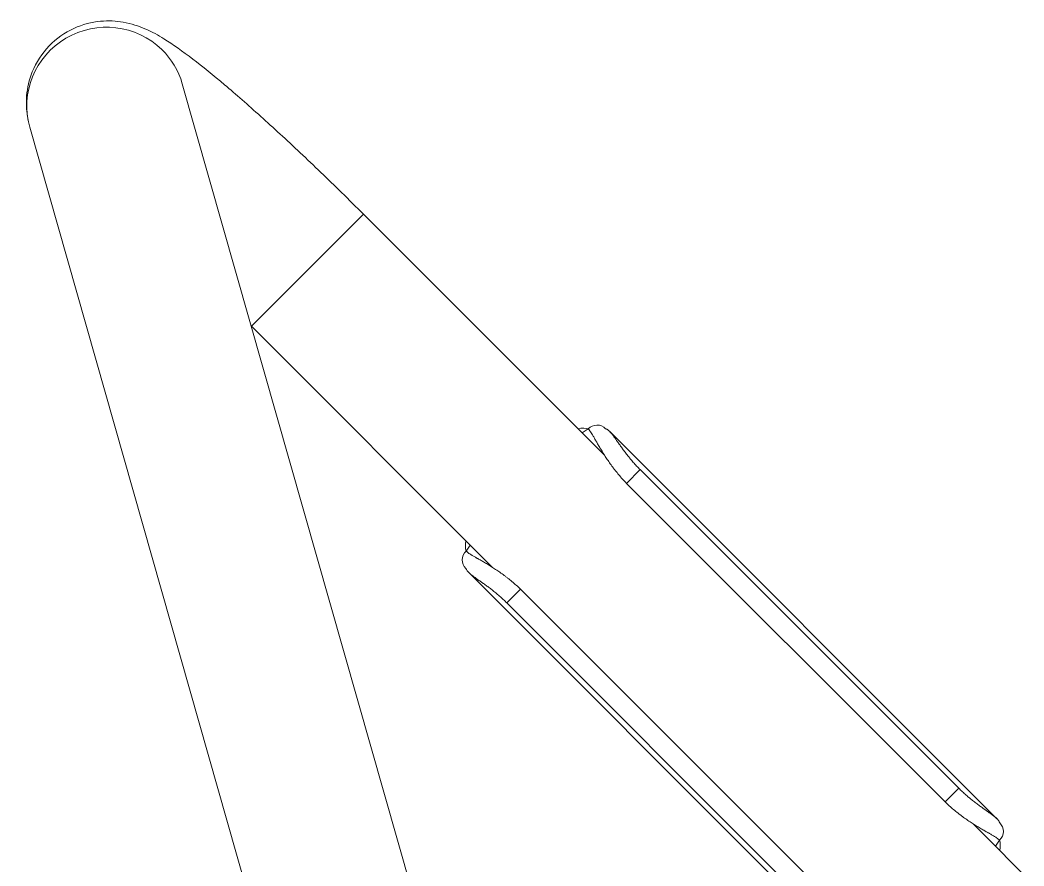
# Model space of a CAD drawing. Header units: millimetres. Extents: x 151130 to 215929, y 2134 to 34533.
# Drawn here: x 157625.7 to 157706.2, y 22762.6 to 22830.3 of the extents above; entities that cross this region are included whole.
import ezdxf

# ---------------------------------------------------------------- set-up
doc = ezdxf.new("R2010")
doc.units = ezdxf.units.MM
doc.layers.add('1', color=7, linetype='Continuous')

# ---------------------------------------------------------------- blocks, each defined once
blk = doc.blocks.new('SILLA GO 34006A')
at = {"layer": '1', "color": 0, "linetype": 'Continuous', "lineweight": 18}
for p, q in [((264.622, 485.698), (229.849, 423.288)), ((240.305, 415.961), (275.716, 479.517)), ((265.886, 461.85), (265.886, 434.522)), ((278.586, 461.85), (278.563, 461.85)), ((278.586, 434.522), (278.586, 461.85)), ((264.25, 435.587), (264.25, 391.728)), ((280.223, 391.723), (280.223, 435.582)), ((278.586, 84.529), (278.586, 392.78))]:
    blk.add_line(p, q, dxfattribs=at)
at = {"layer": '1', "color": 0, "linetype": 'Continuous', "lineweight": 13}
for p, q in [((265.886, 461.85), (278.563, 461.85)), ((265.318, 436.953), (265.886, 437.067)), ((278.586, 437.067), (279.154, 436.953)), ((264.684, 395.605), (264.684, 431.706)), ((266.24, 431.706), (264.684, 431.706)), ((266.24, 431.706), (266.24, 395.605)), ((278.233, 395.605), (278.233, 431.706)), ((278.233, 431.706), (279.789, 431.706)), ((279.789, 431.706), (279.789, 395.605)), ((278.233, 395.605), (279.789, 395.605)), ((279.154, 390.357), (278.586, 390.243))]:
    blk.add_line(p, q, dxfattribs=at)
for start_param, end_param in [(0.514859, 3.141574), (6.283167, 6.798044)]:
    blk.add_ellipse((270.169, 482.607), major_axis=(5.547, -3.091), ratio=0.984812, start_param=start_param, end_param=end_param, dxfattribs=at)
at = {"layer": '1', "color": 0, "linetype": 'Continuous', "lineweight": 18}
for centre, major_axis, ratio, start_param, end_param in [((274.235, 436.657), (8.985, 0), 0.267949, 2.763013, 3.0183), ((270.238, 436.657), (8.985, 0), 0.267949, 0.123292, 0.37858), ((265.318, 435.987), (0.908, -0.42), 0.95908, 1.988277, 3.590908), ((279.154, 435.987), (0.908, 0.42), 0.95908, 5.83387, 7.436501), ((279.154, 391.323), (0.908, -0.42), 0.95908, 5.12987, 6.732501), ((270.238, 390.653), (8.985, 0), 0.267949, 5.904604, 6.159893)]:
    blk.add_ellipse(centre, major_axis=major_axis, ratio=ratio, start_param=start_param, end_param=end_param, dxfattribs=at)
for points, knots in [([(278.586, 461.85), (278.586, 462.677), (278.575, 465.062), (278.499, 468.977), (278.322, 473.315), (278.064, 477.185), (277.72, 480.493), (277.331, 482.79), (276.838, 484.56), (276.041, 486.225), (274.648, 487.804), (272.719, 488.94), (270.296, 489.36), (267.975, 488.856), (266.2, 487.747), (265.178, 486.605), (264.757, 485.953), (264.622, 485.698)], [0, 0, 0, 0, 0.052233, 0.152117, 0.252429, 0.353575, 0.456735, 0.56585, 0.633436, 0.688559, 0.732827, 0.782824, 0.83606, 0.891142, 0.935503, 0.975219, 1, 1, 1, 1]), ([(264.684, 431.706), (264.684, 431.842), (264.681, 431.977), (264.672, 432.245), (264.666, 432.378), (264.653, 432.575), (264.648, 432.641), (264.64, 432.739), (264.637, 432.771), (264.631, 432.836), (264.628, 432.868), (264.613, 433.028), (264.599, 433.153), (264.57, 433.395), (264.554, 433.513), (264.521, 433.741), (264.503, 433.853), (264.477, 434.015), (264.468, 434.068), (264.455, 434.146), (264.451, 434.172), (264.442, 434.224), (264.42, 434.35), (264.399, 434.47), (264.351, 434.743), (264.322, 434.908), (264.297, 435.077), (264.294, 435.095), (264.289, 435.132), (264.287, 435.15), (264.279, 435.203), (264.275, 435.237), (264.264, 435.337), (264.258, 435.399), (264.247, 435.574), (264.249, 435.674), (264.266, 435.805), (264.274, 435.846), (264.291, 435.902), (264.297, 435.92), (264.31, 435.955), (264.318, 435.971), (264.326, 435.987)], [0, 0, 0, 0, 0.0625, 0.0625, 0.125, 0.125, 0.15625, 0.15625, 0.171875, 0.171875, 0.1875, 0.1875, 0.25, 0.25, 0.3125, 0.3125, 0.375, 0.375, 0.40625, 0.40625, 0.421875, 0.421875, 0.4375, 0.5, 0.5, 0.625, 0.625, 0.640625, 0.640625, 0.65625, 0.65625, 0.6875, 0.6875, 0.75, 0.75, 0.875, 0.875, 0.9375, 0.9375, 0.96875, 0.96875, 1, 1, 1, 1]), ([(280.147, 435.987), (280.163, 435.955), (280.177, 435.921), (280.193, 435.865), (280.198, 435.845), (280.206, 435.804), (280.21, 435.783), (280.224, 435.673), (280.225, 435.572), (280.215, 435.397), (280.209, 435.335), (280.197, 435.235), (280.193, 435.2), (280.183, 435.129), (280.178, 435.093), (280.15, 434.906), (280.121, 434.74), (280.073, 434.466), (280.056, 434.371), (280.035, 434.245), (280.03, 434.219), (280.021, 434.168), (280.008, 434.09), (279.995, 434.011), (279.969, 433.849), (279.952, 433.738), (279.919, 433.509), (279.903, 433.391), (279.88, 433.208), (279.873, 433.146), (279.863, 433.052), (279.86, 433.02), (279.853, 432.957), (279.85, 432.925), (279.835, 432.765), (279.824, 432.636), (279.807, 432.375), (279.801, 432.243), (279.792, 431.977), (279.789, 431.842), (279.789, 431.706)], [0, 0, 0, 0, 0.0625, 0.0625, 0.09375, 0.09375, 0.125, 0.125, 0.25, 0.25, 0.3125, 0.3125, 0.34375, 0.34375, 0.375, 0.375, 0.5, 0.5, 0.5625, 0.5625, 0.578125, 0.578125, 0.59375, 0.625, 0.625, 0.6875, 0.6875, 0.75, 0.75, 0.78125, 0.78125, 0.796875, 0.796875, 0.8125, 0.8125, 0.875, 0.875, 0.9375, 0.9375, 1, 1, 1, 1]), ([(279.789, 395.605), (279.789, 395.468), (279.792, 395.333), (279.801, 395.065), (279.807, 394.932), (279.82, 394.735), (279.825, 394.669), (279.833, 394.572), (279.836, 394.539), (279.842, 394.474), (279.845, 394.442), (279.86, 394.282), (279.874, 394.157), (279.903, 393.915), (279.919, 393.798), (279.952, 393.569), (279.97, 393.458), (279.996, 393.296), (280.005, 393.242), (280.018, 393.164), (280.022, 393.138), (280.031, 393.087), (280.053, 392.96), (280.074, 392.84), (280.122, 392.567), (280.151, 392.402), (280.176, 392.233), (280.179, 392.215), (280.184, 392.178), (280.186, 392.16), (280.193, 392.107), (280.198, 392.073), (280.209, 391.973), (280.215, 391.911), (280.225, 391.736), (280.224, 391.636), (280.207, 391.505), (280.198, 391.464), (280.182, 391.408), (280.176, 391.39), (280.162, 391.355), (280.155, 391.339), (280.147, 391.323)], [0, 0, 0, 0, 0.0625, 0.0625, 0.125, 0.125, 0.15625, 0.15625, 0.171875, 0.171875, 0.1875, 0.1875, 0.25, 0.25, 0.3125, 0.3125, 0.375, 0.375, 0.40625, 0.40625, 0.421875, 0.421875, 0.4375, 0.5, 0.5, 0.625, 0.625, 0.640625, 0.640625, 0.65625, 0.65625, 0.6875, 0.6875, 0.75, 0.75, 0.875, 0.875, 0.9375, 0.9375, 0.96875, 0.96875, 1, 1, 1, 1])]:
    blk.add_open_spline(points, degree=3, knots=knots, dxfattribs=at)
at = {"layer": '1', "color": 0, "linetype": 'Continuous', "lineweight": 13}
for points, knots in [([(265.318, 436.953), (265.316, 436.873), (265.326, 436.776), (265.37, 436.546), (265.402, 436.412), (265.454, 436.217), (265.465, 436.177), (265.487, 436.094), (265.499, 436.051), (265.517, 435.985), (265.523, 435.962), (265.536, 435.917), (265.555, 435.848), (265.575, 435.777), (265.615, 435.631), (265.643, 435.529), (265.699, 435.316), (265.728, 435.205), (265.786, 434.974), (265.815, 434.853), (265.859, 434.665), (265.873, 434.602), (265.901, 434.473), (265.915, 434.408), (265.956, 434.211), (265.982, 434.077), (266.032, 433.802), (266.056, 433.661), (266.089, 433.446), (266.099, 433.374), (266.12, 433.227), (266.129, 433.153), (266.157, 432.929), (266.189, 432.627), (266.212, 432.322), (266.23, 432.015), (266.236, 431.861), (266.24, 431.706)], [0, 0, 0, 0, 0.125, 0.125, 0.25, 0.25, 0.28125, 0.28125, 0.3125, 0.3125, 0.328125, 0.328125, 0.34375, 0.375, 0.375, 0.4375, 0.4375, 0.5, 0.5, 0.5625, 0.5625, 0.59375, 0.59375, 0.625, 0.625, 0.6875, 0.6875, 0.75, 0.75, 0.78125, 0.78125, 0.8125, 0.8125, 0.875, 0.9375, 0.9375, 1, 1, 1, 1]), ([(278.233, 431.706), (278.237, 431.861), (278.243, 432.015), (278.261, 432.321), (278.284, 432.624), (278.316, 432.923), (278.343, 433.146), (278.352, 433.22), (278.368, 433.33), (278.373, 433.367), (278.383, 433.44), (278.41, 433.622), (278.44, 433.798), (278.49, 434.074), (278.516, 434.208), (278.571, 434.471), (278.599, 434.599), (278.635, 434.756), (278.642, 434.787), (278.657, 434.848), (278.679, 434.94), (278.701, 435.029), (278.744, 435.203), (278.773, 435.314), (278.83, 435.527), (278.858, 435.629), (278.898, 435.775), (278.917, 435.846), (278.936, 435.915), (278.949, 435.961), (278.955, 435.983), (278.986, 436.093), (279.008, 436.176), (279.07, 436.408), (279.102, 436.543), (279.13, 436.688), (279.135, 436.716), (279.141, 436.756), (279.143, 436.769), (279.146, 436.795), (279.153, 436.857), (279.156, 436.913), (279.154, 436.953)], [0, 0, 0, 0, 0.0625, 0.0625, 0.125, 0.1875, 0.1875, 0.21875, 0.21875, 0.234375, 0.234375, 0.25, 0.3125, 0.3125, 0.375, 0.375, 0.4375, 0.4375, 0.453125, 0.453125, 0.46875, 0.5, 0.5, 0.5625, 0.5625, 0.625, 0.625, 0.65625, 0.671875, 0.671875, 0.6875, 0.6875, 0.75, 0.75, 0.875, 0.875, 0.90625, 0.90625, 0.921875, 0.921875, 0.9375, 1, 1, 1, 1]), ([(279.154, 390.357), (279.157, 390.438), (279.146, 390.534), (279.103, 390.764), (279.071, 390.898), (279.019, 391.093), (279.008, 391.133), (278.986, 391.216), (278.974, 391.259), (278.956, 391.326), (278.949, 391.348), (278.937, 391.393), (278.918, 391.462), (278.898, 391.534), (278.858, 391.68), (278.83, 391.781), (278.774, 391.994), (278.745, 392.105), (278.687, 392.336), (278.657, 392.457), (278.614, 392.645), (278.6, 392.708), (278.571, 392.837), (278.558, 392.902), (278.517, 393.099), (278.49, 393.234), (278.441, 393.508), (278.417, 393.649), (278.384, 393.864), (278.374, 393.937), (278.353, 394.083), (278.344, 394.157), (278.316, 394.382), (278.284, 394.683), (278.261, 394.988), (278.243, 395.295), (278.237, 395.449), (278.233, 395.605)], [0, 0, 0, 0, 0.125, 0.125, 0.25, 0.25, 0.28125, 0.28125, 0.3125, 0.3125, 0.328125, 0.328125, 0.34375, 0.375, 0.375, 0.4375, 0.4375, 0.5, 0.5, 0.5625, 0.5625, 0.59375, 0.59375, 0.625, 0.625, 0.6875, 0.6875, 0.75, 0.75, 0.78125, 0.78125, 0.8125, 0.8125, 0.875, 0.9375, 0.9375, 1, 1, 1, 1])]:
    blk.add_open_spline(points, degree=3, knots=knots, dxfattribs=at)
blk = doc.blocks.new('*U99')
at = {"rotation": 90}
blk.add_blockref('SILLA GO 34006A', (242.339, -654.525), dxfattribs=at)
blk = doc.blocks.new('*U100')
at = {"color": 0, "linetype": 'ByBlock', "lineweight": -2, "transparency": 16777216, "rotation": 270}
blk.add_blockref('*U99', (215634.727, 34084.221, -2977.121), dxfattribs=at)
blk = doc.blocks.new('MRC90')
at = {"color": 5, "rotation": 45}
blk.add_blockref('*U100', (-128356.183, -175660.781), dxfattribs=at)

msp = doc.modelspace()

# ---------------------------------------------------------------- block references
at = {"color": 5}
msp.add_blockref('MRC90', (158054.877, 22008.219), dxfattribs=at)

doc.saveas('drawing.dxf')
